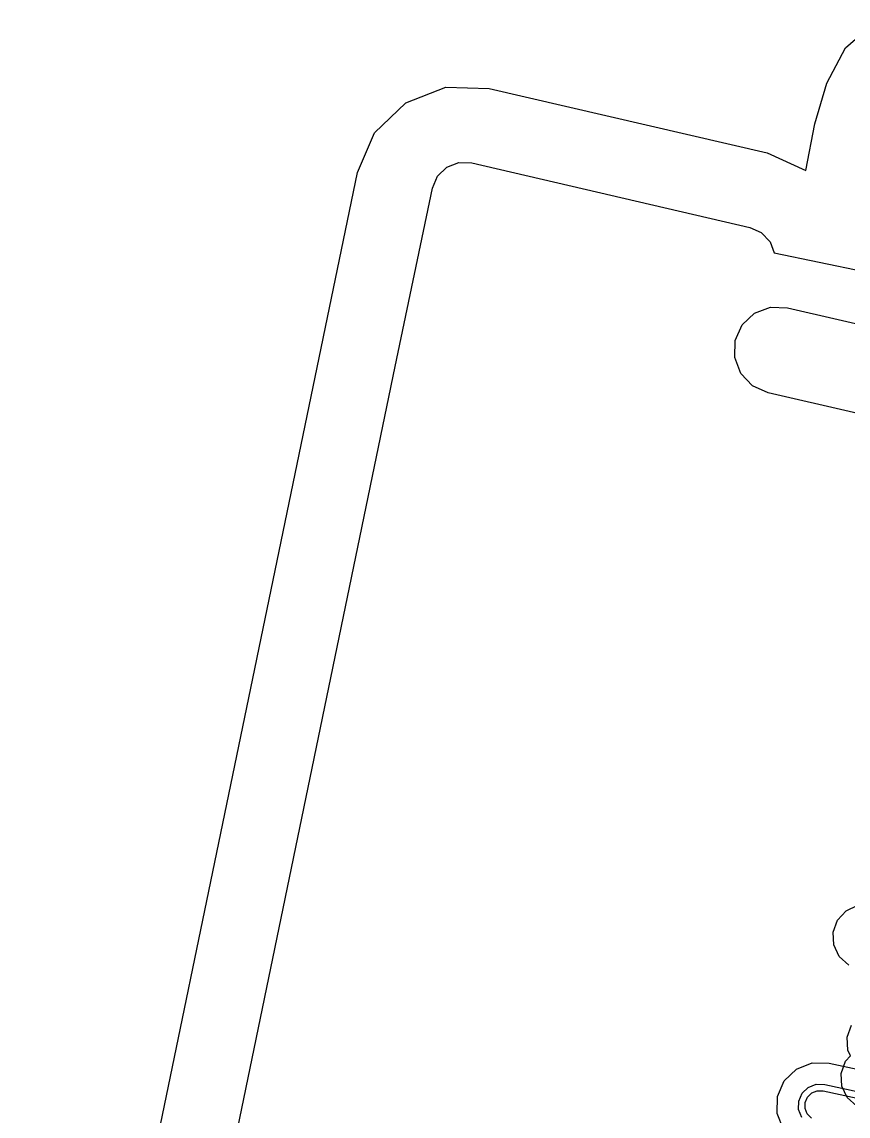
# Model space of a CAD drawing. Header units: metres. Extents: x 3158 to 3711, y 9867 to 11440.
# Drawn here: x 3294.8 to 3332.7, y 10720.9 to 10771 of the extents above; entities that cross this region are included whole.
import ezdxf

# ---------------------------------------------------------------- set-up
doc = ezdxf.new("R2010")
doc.units = ezdxf.units.M
doc.layers.add('AI_GREENING_EXCLUSIONS', color=1, linetype='Continuous')

msp = doc.modelspace()

# ---------------------------------------------------------------- linework, layer by layer
at = {"layer": 'AI_GREENING_EXCLUSIONS'}
for points in [[(3294.798, 10689.764), (3310.18, 10764.106), (3310.96, 10765.924), (3312.383, 10767.298), (3314.227, 10768.012), (3316.205, 10767.955), (3328.939, 10765.001), (3330.715, 10764.193), (3331.125, 10766.34), (3331.675, 10768.199), (3332.532, 10769.81), (3333.91, 10771.006)], [(3298.226, 10689.063), (3311.9, 10755.224), (3313.606, 10763.391), (3313.84, 10763.936), (3314.267, 10764.348), (3314.821, 10764.562), (3315.414, 10764.545), (3328.148, 10761.591), (3328.675, 10761.355), (3329.074, 10760.936), (3329.271, 10760.432), (3333.394, 10759.562)], [(3347.747, 10749.694), (3328.982, 10754.011), (3328.27, 10754.331), (3327.735, 10754.899), (3327.458, 10755.628), (3327.481, 10756.408), (3327.801, 10757.12), (3328.369, 10757.655), (3329.098, 10757.932), (3329.878, 10757.909), (3336.436, 10756.4)], [(3332.683, 10727.788), (3332.25, 10728.182), (3332.001, 10728.711), (3331.973, 10729.296), (3332.172, 10729.847), (3332.566, 10730.28), (3333.095, 10730.529)], [(3333.049, 10721.322), (3332.616, 10721.716), (3332.367, 10722.245), (3332.339, 10722.83), (3332.537, 10723.381), (3332.767, 10723.633), (3332.642, 10723.898), (3332.614, 10724.483), (3332.813, 10725.033)], [(3329.687, 10720.264), (3329.4, 10720.989), (3329.413, 10721.77), (3329.723, 10722.486), (3330.284, 10723.028), (3331.009, 10723.315), (3331.789, 10723.303), (3339.711, 10721.594), (3340.264, 10721.842), (3341.044, 10721.864), (3341.965, 10721.708), (3342.694, 10721.43), (3343.071, 10721.124), (3343.493, 10720.467)], [(3330.527, 10720.806), (3330.384, 10721.169), (3330.39, 10721.559), (3330.545, 10721.917), (3330.826, 10722.188), (3331.188, 10722.332), (3331.579, 10722.325), (3339.8, 10720.552)], [(3330.969, 10720.772), (3330.779, 10720.968), (3330.679, 10721.222), (3330.683, 10721.495), (3330.792, 10721.746), (3330.988, 10721.936), (3331.242, 10722.036), (3331.515, 10722.032), (3339.783, 10720.248)]]:
    msp.add_lwpolyline(points, dxfattribs=at)

doc.saveas('drawing.dxf')
